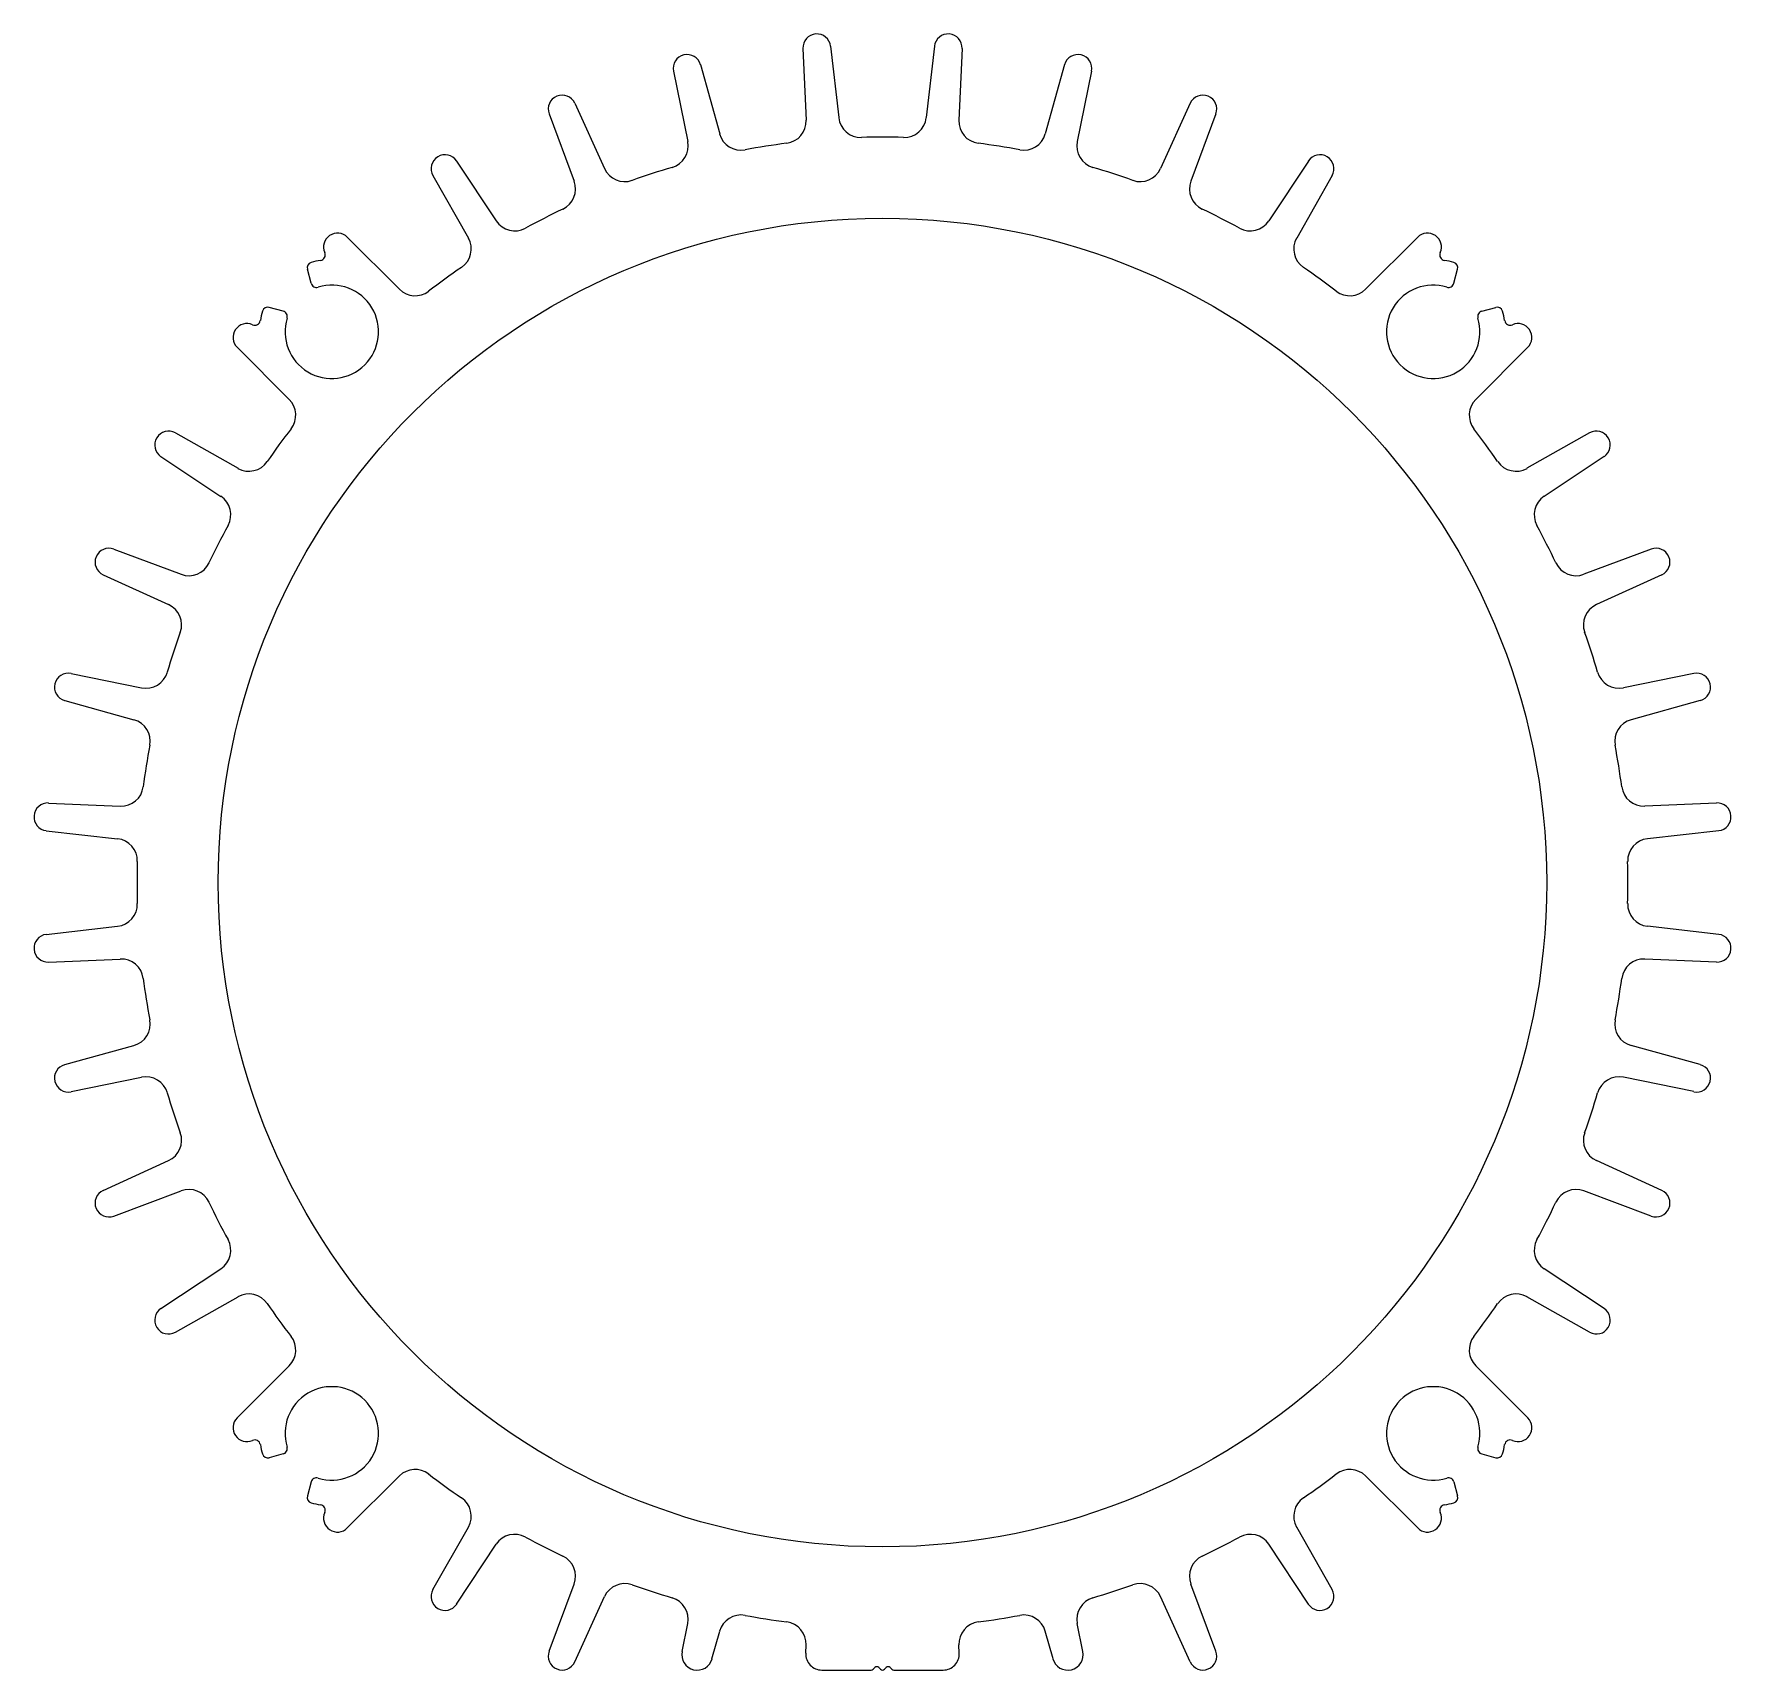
# Model space of a CAD drawing. Extents: x 2486 to 2639, y 1399 to 1546.
import ezdxf

# ---------------------------------------------------------------- set-up
doc = ezdxf.new("R2010")
doc.units = 0
doc.layers.get('0').update_dxf_attribs({"linetype": 'CONTINUOUS'})

msp = doc.modelspace()

# ---------------------------------------------------------------- linework, layer by layer
for p, q in [((2555.28, 1544.96), (2555.56, 1538.52)), ((2557.77, 1545.16), (2558.5, 1538.75)), ((2567.1, 1545.16), (2566.37, 1538.75)), ((2569.59, 1544.96), (2569.31, 1538.52)), ((2543.64, 1542.92), (2544.93, 1536.6)), ((2546.07, 1543.51), (2547.8, 1537.29)), ((2578.8, 1543.51), (2577.07, 1537.29)), ((2581.23, 1542.92), (2579.94, 1536.6)), ((2534.78, 1540.04), (2537.45, 1534.17)), ((2590.09, 1540.04), (2587.42, 1534.17)), ((2532.47, 1539.09), (2534.73, 1533.04)), ((2592.4, 1539.09), (2590.14, 1533.04)), ((2524.16, 1534.85), (2527.72, 1529.47)), ((2600.71, 1534.85), (2597.15, 1529.47)), ((2522.03, 1533.55), (2525.21, 1527.93)), ((2602.84, 1533.55), (2599.66, 1527.93)), ((2519.01, 1523.32), (2514.33, 1528.01)), ((2605.86, 1523.32), (2610.54, 1528.01)), ((2511.08, 1523.86), (2510.75, 1525.12)), ((2613.79, 1523.86), (2614.12, 1525.12)), ((2508.57, 1521.35), (2507.32, 1521.69)), ((2616.3, 1521.35), (2617.55, 1521.69)), ((2509.11, 1513.42), (2504.43, 1518.11)), ((2615.76, 1513.42), (2620.44, 1518.11)), ((2498.89, 1510.41), (2504.51, 1507.23)), ((2625.98, 1510.41), (2620.36, 1507.23)), ((2497.58, 1508.28), (2502.97, 1504.71)), ((2627.29, 1508.28), (2621.9, 1504.71)), ((2493.35, 1499.97), (2499.4, 1497.71)), ((2631.52, 1499.97), (2625.47, 1497.71)), ((2492.39, 1497.66), (2498.27, 1494.98)), ((2632.48, 1497.66), (2626.6, 1494.98)), ((2489.51, 1488.79), (2495.84, 1487.51)), ((2635.36, 1488.79), (2629.03, 1487.51)), ((2488.93, 1486.36), (2495.15, 1484.64)), ((2635.94, 1486.36), (2629.72, 1484.64)), ((2487.47, 1477.15), (2493.92, 1476.87)), ((2637.4, 1477.15), (2630.95, 1476.87)), ((2487.28, 1474.66), (2493.69, 1473.93)), ((2637.59, 1474.66), (2631.18, 1473.93)), ((2487.28, 1465.34), (2493.69, 1466.07)), ((2637.59, 1465.34), (2631.18, 1466.07)), ((2487.47, 1462.85), (2493.92, 1463.13)), ((2637.4, 1462.85), (2630.95, 1463.13)), ((2488.93, 1453.64), (2495.15, 1455.36)), ((2635.94, 1453.64), (2629.72, 1455.36)), ((2489.51, 1451.21), (2495.84, 1452.5)), ((2635.36, 1451.21), (2629.03, 1452.5)), ((2492.39, 1442.34), (2498.27, 1445.02)), ((2632.48, 1442.34), (2626.6, 1445.02)), ((2493.35, 1440.03), (2499.4, 1442.29)), ((2631.52, 1440.03), (2625.47, 1442.29)), ((2497.58, 1431.73), (2502.97, 1435.29)), ((2627.29, 1431.73), (2621.9, 1435.29)), ((2498.89, 1429.6), (2504.51, 1432.77)), ((2625.98, 1429.6), (2620.36, 1432.77)), ((2509.11, 1426.58), (2504.43, 1421.9)), ((2615.76, 1426.58), (2620.44, 1421.9)), ((2508.57, 1418.65), (2507.32, 1418.31)), ((2616.3, 1418.65), (2617.55, 1418.31)), ((2511.08, 1416.14), (2510.75, 1414.88)), ((2519.01, 1416.68), (2514.33, 1412)), ((2605.86, 1416.68), (2610.54, 1412)), ((2613.79, 1416.14), (2614.12, 1414.88)), ((2522.03, 1406.46), (2525.21, 1412.07)), ((2602.84, 1406.46), (2599.66, 1412.07)), ((2524.16, 1405.15), (2527.72, 1410.53)), ((2600.71, 1405.15), (2597.15, 1410.53)), ((2532.47, 1400.92), (2534.73, 1406.96)), ((2592.4, 1400.92), (2590.14, 1406.96)), ((2534.78, 1399.96), (2537.45, 1405.83)), ((2590.09, 1399.96), (2587.42, 1405.83)), ((2544.42, 1400.89), (2544.93, 1403.4)), ((2580.45, 1400.89), (2579.94, 1403.4)), ((2547.11, 1400.24), (2547.8, 1402.72)), ((2577.76, 1400.24), (2577.07, 1402.72)), ((2555.53, 1400.74), (2555.56, 1401.49)), ((2569.34, 1400.74), (2569.31, 1401.49)), ((2556.98, 1399.23), (2561.42, 1399.23)), ((2561.75, 1399.46), (2561.59, 1399.3)), ((2562.26, 1399.3), (2562.1, 1399.46)), ((2562.61, 1399.3), (2562.77, 1399.46)), ((2563.12, 1399.46), (2563.28, 1399.3)), ((2563.45, 1399.23), (2567.89, 1399.23))]:
    msp.add_line(p, q)
msp.add_circle((2562.43, 1470), 59.7)
for centre, radius, start, end in [((2556.53, 1545.02), 1.25, 6.5, 182.5), ((2568.34, 1545.02), 1.25, 357.5, 173.5), ((2544.87, 1543.17), 1.25, 15.5, 191.5), ((2580, 1543.17), 1.25, 348.5, 164.5), ((2533.64, 1539.52), 1.25, 24.5, 200.5), ((2591.23, 1539.52), 1.25, 339.5, 155.5), ((2553.57, 1538.43), 2, 277.3853, 2.5), ((2560.49, 1538.97), 2, 186.5, 271.6147), ((2564.38, 1538.97), 2, 268.3853, 353.5), ((2571.3, 1538.43), 2, 177.5, 262.6147), ((2542.97, 1536.2), 2, 286.3853, 11.5), ((2549.72, 1537.82), 2, 195.5, 280.6147), ((2562.43, 1470), 67, 97.3853, 100.6147), ((2562.43, 1470), 67, 88.3853, 91.6147), ((2562.43, 1470), 67, 79.3853, 82.6147), ((2575.14, 1537.82), 2, 259.3853, 344.5), ((2581.9, 1536.2), 2, 168.5, 253.6147), ((2523.12, 1534.16), 1.25, 33.5, 209.5), ((2601.75, 1534.16), 1.25, 330.5, 146.5), ((2532.85, 1532.34), 2, 295.3853, 20.5), ((2539.27, 1535), 2, 204.5, 289.6147), ((2562.43, 1470), 67, 106.3853, 109.6147), ((2562.43, 1470), 67, 70.3853, 73.6147), ((2585.6, 1535), 2, 250.3853, 335.5), ((2592.02, 1532.34), 2, 159.5, 244.6147), ((2562.43, 1470), 67, 115.3853, 118.6147), ((2562.43, 1470), 67, 61.3853, 64.6147), ((2529.39, 1530.57), 2, 213.5, 298.6147), ((2595.48, 1530.57), 2, 241.3853, 326.5), ((2513.45, 1527.12), 1.25, 45, 203.8707), ((2523.47, 1526.94), 2, 304.3853, 29.5), ((2601.4, 1526.94), 2, 150.5, 235.6147), ((2611.42, 1527.12), 1.25, 336.1293, 135), ((2511.23, 1525.25), 0.5, 106.5516, 195), ((2512.94, 1519.5), 6.5, 98.9681, 106.5516), ((2511.85, 1526.41), 0.5, 278.9681, 23.8707), ((2613.02, 1526.41), 0.5, 156.1293, 261.0319), ((2611.93, 1519.5), 6.5, 73.4484, 81.0319), ((2613.64, 1525.25), 0.5, 345, 73.4484), ((2511.56, 1523.99), 0.5, 195, 286.981), ((2562.43, 1470), 67, 124.3853, 127.5053), ((2562.43, 1470), 67, 52.4947, 55.6147), ((2613.3, 1523.99), 0.5, 253.019, 345), ((2512.94, 1519.5), 4.2, 163.019, 106.981), ((2520.43, 1524.74), 2, 225, 307.5053), ((2604.44, 1524.74), 2, 232.4947, 315), ((2611.93, 1519.5), 4.2, 73.019, 16.981), ((2512.94, 1519.5), 6.5, 163.4484, 171.0319), ((2507.19, 1521.21), 0.5, 75, 163.4484), ((2508.44, 1520.87), 0.5, 343.019, 75), ((2616.43, 1520.87), 0.5, 105, 196.981), ((2617.68, 1521.21), 0.5, 16.5516, 105), ((2611.93, 1519.5), 6.5, 8.9681, 16.5516), ((2505.31, 1518.99), 1.25, 66.1293, 225), ((2506.02, 1520.59), 0.5, 246.1293, 351.0319), ((2618.85, 1520.59), 0.5, 188.9681, 293.8707), ((2619.55, 1518.99), 1.25, 315, 113.8707), ((2507.7, 1512.01), 2, 322.4947, 45), ((2617.17, 1512.01), 2, 135, 217.5053), ((2498.27, 1509.32), 1.25, 60.5, 236.5), ((2562.43, 1470), 67, 142.4947, 145.6147), ((2562.43, 1470), 67, 34.3853, 37.5053), ((2626.6, 1509.32), 1.25, 303.5, 119.5), ((2505.49, 1508.97), 2, 240.5, 325.6147), ((2619.38, 1508.97), 2, 214.3853, 299.5), ((2501.86, 1503.05), 2, 331.3853, 56.5), ((2623.01, 1503.05), 2, 123.5, 208.6147), ((2562.43, 1470), 67, 151.3853, 154.6147), ((2562.43, 1470), 67, 25.3853, 28.6147), ((2492.91, 1498.8), 1.25, 69.5, 245.5), ((2631.96, 1498.8), 1.25, 294.5, 110.5), ((2500.1, 1499.58), 2, 249.5, 334.6147), ((2624.77, 1499.58), 2, 205.3853, 290.5), ((2497.44, 1493.16), 2, 340.3853, 65.5), ((2627.43, 1493.16), 2, 114.5, 199.6147), ((2562.43, 1470), 67, 160.3853, 163.6147), ((2562.43, 1470), 67, 16.3853, 19.6147), ((2489.26, 1487.57), 1.25, 78.5, 254.5), ((2496.24, 1489.47), 2, 258.5, 343.6147), ((2628.63, 1489.47), 2, 196.3853, 281.5), ((2635.61, 1487.57), 1.25, 285.5, 101.5), ((2494.62, 1482.71), 2, 349.3853, 74.5), ((2630.25, 1482.71), 2, 105.5, 190.6147), ((2562.43, 1470), 67, 169.3853, 172.6147), ((2562.43, 1470), 67, 7.3853, 10.6147), ((2494.01, 1478.87), 2, 267.5, 352.6147), ((2630.86, 1478.87), 2, 187.3853, 272.5), ((2487.42, 1475.91), 1.25, 87.5, 263.5), ((2637.45, 1475.91), 1.25, 276.5, 92.5), ((2493.46, 1471.95), 2, 358.3853, 83.5), ((2631.41, 1471.95), 2, 96.5, 181.6147), ((2562.43, 1470), 67, 178.3853, 181.6147), ((2562.43, 1470), 67, 358.3853, 1.6147), ((2493.46, 1468.06), 2, 276.5, 1.6147), ((2631.41, 1468.06), 2, 178.3853, 263.5), ((2487.42, 1464.1), 1.25, 96.5, 272.5), ((2637.45, 1464.1), 1.25, 267.5, 83.5), ((2494.01, 1461.13), 2, 7.3853, 92.5), ((2630.86, 1461.13), 2, 87.5, 172.6147), ((2562.43, 1470), 67, 187.3853, 190.6147), ((2562.43, 1470), 67, 349.3853, 352.6147), ((2494.62, 1457.29), 2, 285.5, 10.6147), ((2630.25, 1457.29), 2, 169.3853, 254.5), ((2489.26, 1452.43), 1.25, 105.5, 281.5), ((2496.24, 1450.54), 2, 16.3853, 101.5), ((2628.63, 1450.54), 2, 78.5, 163.6147), ((2635.61, 1452.43), 1.25, 258.5, 74.5), ((2562.43, 1470), 67, 196.3853, 199.6147), ((2562.43, 1470), 67, 340.3853, 343.6147), ((2497.44, 1446.84), 2, 294.5, 19.6147), ((2627.43, 1446.84), 2, 160.3853, 245.5), ((2492.91, 1441.2), 1.25, 114.5, 290.5), ((2500.1, 1440.42), 2, 25.3853, 110.5), ((2624.77, 1440.42), 2, 69.5, 154.6147), ((2631.96, 1441.2), 1.25, 249.5, 65.5), ((2562.43, 1470), 67, 205.3853, 208.6147), ((2562.43, 1470), 67, 331.3853, 334.6147), ((2501.86, 1436.96), 2, 303.5, 28.6147), ((2623.01, 1436.96), 2, 151.3853, 236.5), ((2505.49, 1431.03), 2, 34.3853, 119.5), ((2619.38, 1431.03), 2, 60.5, 145.6147), ((2498.27, 1430.68), 1.25, 123.5, 299.5), ((2562.43, 1470), 67, 214.3853, 217.5053), ((2562.43, 1470), 67, 322.4947, 325.6147), ((2626.6, 1430.68), 1.25, 240.5, 56.5), ((2507.7, 1427.99), 2, 315, 37.5053), ((2617.17, 1427.99), 2, 142.4947, 225), ((2512.94, 1420.5), 4.2, 253.019, 196.981), ((2611.93, 1420.5), 4.2, 343.019, 286.981), ((2505.31, 1421.01), 1.25, 135, 293.8707), ((2619.55, 1421.01), 1.25, 246.1293, 45), ((2506.02, 1419.41), 0.5, 8.9681, 113.8707), ((2512.94, 1420.5), 6.5, 188.9681, 196.5516), ((2507.19, 1418.79), 0.5, 196.5516, 285), ((2508.44, 1419.13), 0.5, 285, 16.981), ((2616.43, 1419.13), 0.5, 163.019, 255), ((2617.68, 1418.79), 0.5, 255, 343.4484), ((2611.93, 1420.5), 6.5, 343.4484, 351.0319), ((2618.85, 1419.41), 0.5, 66.1293, 171.0319), ((2520.43, 1415.26), 2, 52.4947, 135), ((2604.44, 1415.26), 2, 45, 127.5053), ((2511.56, 1416.01), 0.5, 73.019, 165), ((2562.43, 1470), 67, 232.4947, 235.6147), ((2562.43, 1470), 67, 304.3853, 307.5053), ((2613.3, 1416.01), 0.5, 15, 106.981), ((2511.23, 1414.75), 0.5, 165, 253.4484), ((2512.94, 1420.5), 6.5, 253.4484, 261.0319), ((2511.85, 1413.59), 0.5, 336.1293, 81.0319), ((2523.47, 1413.06), 2, 330.5, 55.6147), ((2601.4, 1413.06), 2, 124.3853, 209.5), ((2613.02, 1413.59), 0.5, 98.9681, 203.8707), ((2611.93, 1420.5), 6.5, 278.9681, 286.5516), ((2613.64, 1414.75), 0.5, 286.5516, 15), ((2513.45, 1412.88), 1.25, 156.1293, 315), ((2611.42, 1412.88), 1.25, 225, 23.8707), ((2529.39, 1409.43), 2, 61.3853, 146.5), ((2562.43, 1470), 67, 241.3853, 244.6147), ((2562.43, 1470), 67, 295.3853, 298.6147), ((2595.48, 1409.43), 2, 33.5, 118.6147), ((2532.85, 1407.66), 2, 339.5, 64.6147), ((2592.02, 1407.66), 2, 115.3853, 200.5), ((2523.12, 1405.84), 1.25, 150.5, 326.5), ((2539.27, 1405), 2, 70.3853, 155.5), ((2562.43, 1470), 67, 250.3853, 253.6147), ((2562.43, 1470), 67, 286.3853, 289.6147), ((2585.6, 1405), 2, 24.5, 109.6147), ((2601.75, 1405.84), 1.25, 213.5, 29.5), ((2542.97, 1403.8), 2, 348.5, 73.6147), ((2581.9, 1403.8), 2, 106.3853, 191.5), ((2549.72, 1402.18), 2, 79.3853, 164.5), ((2562.43, 1470), 67, 259.3853, 262.6147), ((2553.57, 1401.57), 2, 357.5, 82.6147), ((2571.3, 1401.57), 2, 97.3853, 182.5), ((2562.43, 1470), 67, 277.3853, 280.6147), ((2575.14, 1402.18), 2, 15.5, 100.6147), ((2533.64, 1400.48), 1.25, 159.5, 335.5), ((2545.78, 1400.61), 1.39, 168.5, 344.5), ((2556.98, 1400.68), 1.45, 177.5, 270), ((2567.89, 1400.68), 1.45, 270, 2.5), ((2579.09, 1400.61), 1.39, 195.5, 11.5), ((2591.23, 1400.48), 1.25, 204.5, 20.5), ((2561.42, 1399.48), 0.25, 270, 315), ((2561.93, 1399.28), 0.25, 45, 135), ((2562.43, 1399.48), 0.25, 225, 315), ((2562.94, 1399.28), 0.25, 45, 135), ((2563.45, 1399.48), 0.25, 225, 270)]:
    msp.add_arc(centre, radius, start, end)

doc.saveas('drawing.dxf')
